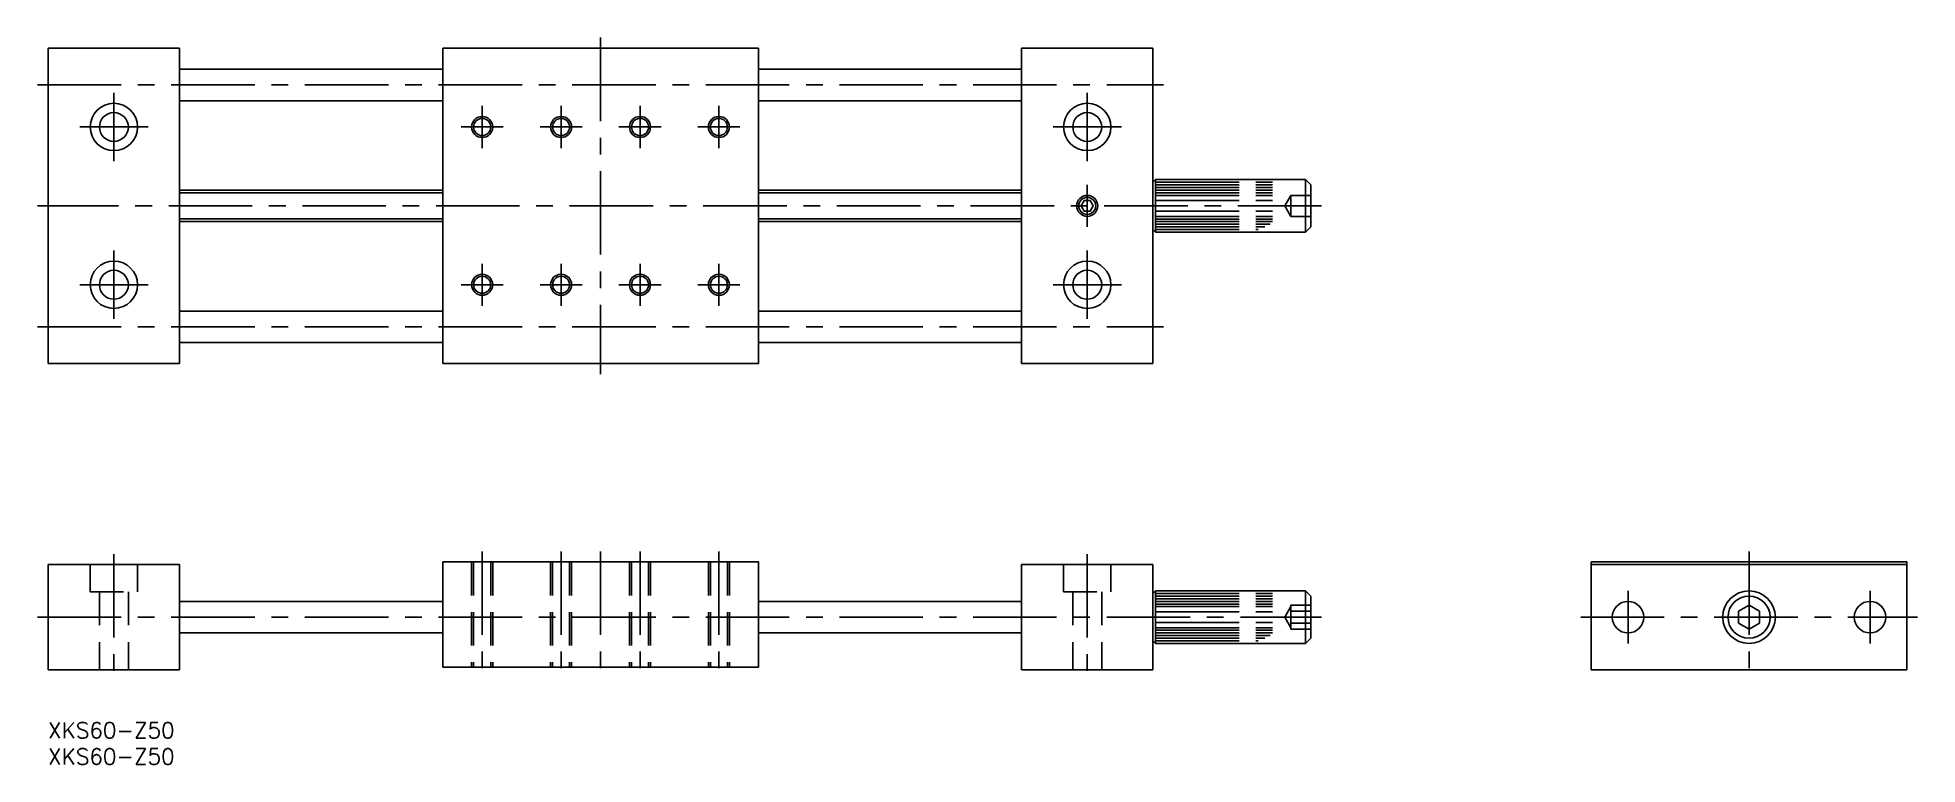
# Model space of a CAD drawing. Extents: x -2 to 355, y -8 to 130.
import ezdxf

# ---------------------------------------------------------------- set-up
doc = ezdxf.new("R2010")
doc.units = 0
doc.header["$LTSCALE"] = 0.5
for name, pattern in [('CENTER', [50.8, 31.75, -6.35, 6.35, -6.35]), ('DASHED', [19.05, 12.7, -6.35]), ('PHANTOM', [63.5, 31.75, -6.35, 6.35, -6.35, 6.35, -6.35])]:
    doc.linetypes.add(name, pattern=pattern)
for name, color, linetype in [('MSM_CENTER', 1, 'CENTER'), ('MSM_CONTINUOUS', 7, 'CONTINUOUS'), ('MSM_DASHED', 4, 'DASHED'), ('MSM_IMAGINARY', 6, 'PHANTOM'), ('MSM_NARROW', 5, 'CONTINUOUS'), ('MSM_PART_NUMBER', 7, 'CONTINUOUS')]:
    doc.layers.add(name, color=color, linetype=linetype)
doc.styles.get("Standard").update_dxf_attribs({"font": 'txt.shx', "height": 3, "bigfont": 'bigfont.shx'})

# ---------------------------------------------------------------- blocks, each defined once
blk = doc.blocks.new('*U3')
at = {"layer": 'MSM_PART_NUMBER'}
blk.add_text('XKS60-Z50', height=3, dxfattribs=at).set_placement((0, -3))
blk = doc.blocks.new('*U4')
at = {"layer": 'MSM_PART_NUMBER'}
blk.add_text('XKS60-Z50', height=3, dxfattribs=at).set_placement((0, -8))

msp = doc.modelspace()

# ---------------------------------------------------------------- linework, layer by layer
at = {"layer": 'MSM_CENTER'}
for p, q in [((105, 130.21), (105, 66.21)), ((-2, 121.21), (212, 121.21)), ((12.5, 119.71), (12.5, 106.71)), ((197.5, 119.71), (197.5, 106.71)), ((82.5, 117.21), (82.5, 109.21)), ((97.5, 117.21), (97.5, 109.21)), ((112.5, 117.21), (112.5, 109.21)), ((127.5, 117.21), (127.5, 109.21)), ((6, 113.21), (19, 113.21)), ((78.5, 113.21), (86.5, 113.21)), ((93.5, 113.21), (101.5, 113.21)), ((108.5, 113.21), (116.5, 113.21)), ((123.5, 113.21), (131.5, 113.21)), ((191, 113.21), (204, 113.21)), ((197.5, 102.21), (197.5, 94.21)), ((242, 98.21), (-2, 98.21)), ((12.5, 89.71), (12.5, 76.71)), ((197.5, 89.71), (197.5, 76.71)), ((82.5, 87.21), (82.5, 79.21)), ((97.5, 87.21), (97.5, 79.21)), ((112.5, 87.21), (112.5, 79.21)), ((127.5, 87.21), (127.5, 79.21)), ((6, 83.21), (19, 83.21)), ((78.5, 83.21), (86.5, 83.21)), ((93.5, 83.21), (101.5, 83.21)), ((108.5, 83.21), (116.5, 83.21)), ((123.5, 83.21), (131.5, 83.21)), ((191, 83.21), (204, 83.21)), ((-2, 75.21), (212, 75.21)), ((82.5, 32.5), (82.5, 8.5)), ((97.5, 32.5), (97.5, 8.5)), ((105, 32.5), (105, 8.5)), ((112.5, 32.5), (112.5, 8.5)), ((127.5, 32.5), (127.5, 8.5)), ((323.29, 32.5), (323.29, 8)), ((12.5, 32), (12.5, 8)), ((197.5, 32), (197.5, 8)), ((300.29, 25), (300.29, 15)), ((346.29, 25), (346.29, 15)), ((-2, 20), (242, 20)), ((291.29, 20), (355.29, 20))]:
    msp.add_line(p, q, dxfattribs=at)
at = {"layer": 'MSM_CONTINUOUS'}
for p, q in [((0, 128.21), (0, 68.21)), ((0, 128.21), (25, 128.21)), ((25, 128.21), (25, 68.21)), ((135, 128.21), (75, 128.21)), ((75, 128.21), (75, 68.21)), ((135, 68.21), (135, 128.21)), ((185, 128.21), (185, 68.21)), ((185, 128.21), (210, 128.21)), ((210, 128.21), (210, 68.21)), ((25, 124.21), (75, 124.21)), ((135, 124.21), (185, 124.21)), ((75, 118.21), (25, 118.21)), ((185, 118.21), (135, 118.21)), ((75, 101.21), (25, 101.21)), ((135, 101.21), (185, 101.21)), ((210.5, 103.21), (210, 102.71)), ((210.5, 103.21), (239, 103.21)), ((210.5, 103.21), (210.5, 93.21)), ((239, 103.21), (239, 93.21)), ((239, 103.21), (240, 102.21)), ((240, 102.21), (240, 94.21)), ((196.92, 99.21), (196.35, 98.21)), ((196.35, 98.21), (196.92, 97.21)), ((198.08, 99.21), (196.92, 99.21)), ((196.92, 97.21), (198.08, 97.21)), ((198.65, 98.21), (198.08, 99.21)), ((198.08, 97.21), (198.65, 98.21)), ((25, 95.21), (75, 95.21)), ((185, 95.21), (135, 95.21)), ((210.5, 93.21), (210, 93.71)), ((239, 93.21), (210.5, 93.21)), ((240, 94.21), (239, 93.21)), ((75, 78.21), (25, 78.21)), ((135, 78.21), (185, 78.21)), ((25, 72.21), (75, 72.21)), ((185, 72.21), (135, 72.21)), ((0, 68.21), (25, 68.21)), ((75, 68.21), (135, 68.21)), ((185, 68.21), (210, 68.21)), ((0, 30), (0, 10)), ((0, 30), (25, 30)), ((25, 30), (25, 10)), ((135, 30.5), (75, 30.5)), ((75, 30.5), (75, 10.5)), ((135, 30.5), (135, 10.5)), ((185, 10), (185, 30)), ((185, 30), (210, 30)), ((210, 30), (210, 10)), ((293.29, 30.5), (353.29, 30.5)), ((293.29, 30.5), (293.29, 10)), ((293.29, 30), (353.29, 30)), ((353.29, 30.5), (353.29, 10)), ((25, 23), (75, 23)), ((135, 23), (185, 23)), ((210.5, 25), (210, 24.5)), ((210.5, 25), (239, 25)), ((210.5, 25), (210.5, 15)), ((239, 25), (239, 15)), ((239, 25), (240, 24)), ((240, 24), (240, 16)), ((323.29, 22.31), (321.29, 21.15)), ((325.29, 21.15), (323.29, 22.31)), ((321.29, 21.15), (321.29, 18.85)), ((321.29, 18.85), (323.29, 17.69)), ((323.29, 17.69), (325.29, 18.85)), ((325.29, 18.85), (325.29, 21.15)), ((25, 17), (75, 17)), ((135, 17), (185, 17)), ((210.5, 15), (210, 15.5)), ((239, 15), (210.5, 15)), ((240, 16), (239, 15)), ((25, 10), (0, 10)), ((75, 10.5), (135, 10.5)), ((210, 10), (185, 10)), ((293.29, 10), (353.29, 10))]:
    msp.add_line(p, q, dxfattribs=at)
for centre, radius in [((12.5, 113.21), 4.5), ((12.5, 113.21), 2.75), ((82.5, 113.21), 1.62), ((97.5, 113.21), 1.62), ((112.5, 113.21), 1.62), ((127.5, 113.21), 1.62), ((197.5, 113.21), 4.5), ((197.5, 113.21), 2.75), ((197.5, 98.21), 1.62), ((12.5, 83.21), 4.5), ((12.5, 83.21), 2.75), ((197.5, 83.21), 4.5), ((197.5, 83.21), 2.75), ((82.5, 83.21), 1.62), ((97.5, 83.21), 1.62), ((112.5, 83.21), 1.62), ((127.5, 83.21), 1.62), ((300.29, 20), 3), ((323.29, 20), 5), ((323.29, 20), 4), ((346.29, 20), 3)]:
    msp.add_circle(centre, radius, dxfattribs=at)
at = {"layer": 'MSM_DASHED'}
for p, q in [((236.2, 100.21), (235.05, 98.21)), ((240, 100.21), (236.2, 100.21)), ((236.2, 96.21), (236.2, 100.21)), ((236.2, 96.21), (235.05, 98.21)), ((240, 98.21), (236.2, 98.21)), ((240, 96.21), (236.2, 96.21)), ((8, 30), (8, 24.8)), ((17, 24.8), (17, 30)), ((80.5, 30.5), (80.5, 10.5)), ((80.88, 30.5), (80.88, 10.5)), ((84.12, 30.5), (84.12, 10.5)), ((84.5, 30.5), (84.5, 10.5)), ((95.5, 30.5), (95.5, 10.5)), ((95.88, 30.5), (95.88, 10.5)), ((99.12, 30.5), (99.12, 10.5)), ((99.5, 30.5), (99.5, 10.5)), ((110.5, 30.5), (110.5, 10.5)), ((110.88, 30.5), (110.88, 10.5)), ((114.12, 30.5), (114.12, 10.5)), ((114.5, 30.5), (114.5, 10.5)), ((125.5, 30.5), (125.5, 10.5)), ((125.88, 30.5), (125.88, 10.5)), ((129.12, 30.5), (129.12, 10.5)), ((129.5, 30.5), (129.5, 10.5)), ((193, 30), (193, 24.8)), ((202, 24.8), (202, 30)), ((8, 24.8), (17, 24.8)), ((9.75, 24.8), (9.75, 10)), ((15.25, 24.8), (15.25, 10)), ((193, 24.8), (202, 24.8)), ((194.75, 24.8), (194.75, 10)), ((200.25, 24.8), (200.25, 10)), ((236.2, 22), (235.05, 20)), ((236.2, 22.31), (240, 22.31)), ((236.2, 22.31), (236.2, 17.69)), ((236.2, 18), (235.05, 20)), ((236.2, 21.15), (240, 21.15)), ((236.2, 18.85), (240, 18.85)), ((236.2, 17.69), (240, 17.69))]:
    msp.add_line(p, q, dxfattribs=at)
at = {"layer": 'MSM_IMAGINARY'}
for p, q in [((210.5, 102.71), (234.67, 102.71)), ((210.5, 102.21), (233.64, 102.21)), ((210.5, 101.71), (233.07, 101.71)), ((210.5, 101.21), (233.01, 101.21)), ((210.5, 100.71), (233.17, 100.71)), ((210.5, 100.21), (233.39, 100.21)), ((210.5, 99.21), (233.65, 99.21)), ((210.5, 97.21), (233.67, 97.21)), ((210.5, 96.21), (233.54, 96.21)), ((210.5, 95.71), (233.37, 95.71)), ((210.5, 95.21), (233.02, 95.21)), ((210.5, 94.71), (232.26, 94.71)), ((210.5, 94.21), (231.26, 94.21)), ((210.5, 93.71), (230.02, 93.71)), ((210.5, 24.5), (234.67, 24.5)), ((210.5, 24), (233.64, 24)), ((210.5, 23.5), (233.07, 23.5)), ((210.5, 23), (233.01, 23)), ((210.5, 22.5), (233.17, 22.5)), ((210.5, 22), (233.39, 22)), ((210.5, 21), (233.65, 21)), ((210.5, 19), (233.67, 19)), ((210.5, 18), (233.54, 18)), ((210.5, 17.5), (233.37, 17.5)), ((210.5, 17), (233.02, 17)), ((210.5, 16.5), (232.26, 16.5)), ((210.5, 16), (231.26, 16)), ((210.5, 15.5), (230.02, 15.5))]:
    msp.add_line(p, q, dxfattribs=at)
at = {"layer": 'MSM_NARROW'}
for p, q in [((25, 100.67), (75, 100.67)), ((135, 100.67), (185, 100.67)), ((75, 95.75), (25, 95.75)), ((185, 95.75), (135, 95.75))]:
    msp.add_line(p, q, dxfattribs=at)
for centre in [(82.5, 113.21), (97.5, 113.21), (112.5, 113.21), (127.5, 113.21), (197.5, 98.21), (82.5, 83.21), (97.5, 83.21), (112.5, 83.21), (127.5, 83.21)]:
    msp.add_circle(centre, 2, dxfattribs=at)

# ---------------------------------------------------------------- block references
at = {"layer": 'MSM_CONTINUOUS'}
for name in ['*U3', '*U4']:
    msp.add_blockref(name, (0, 0), dxfattribs=at)

doc.saveas('drawing.dxf')
